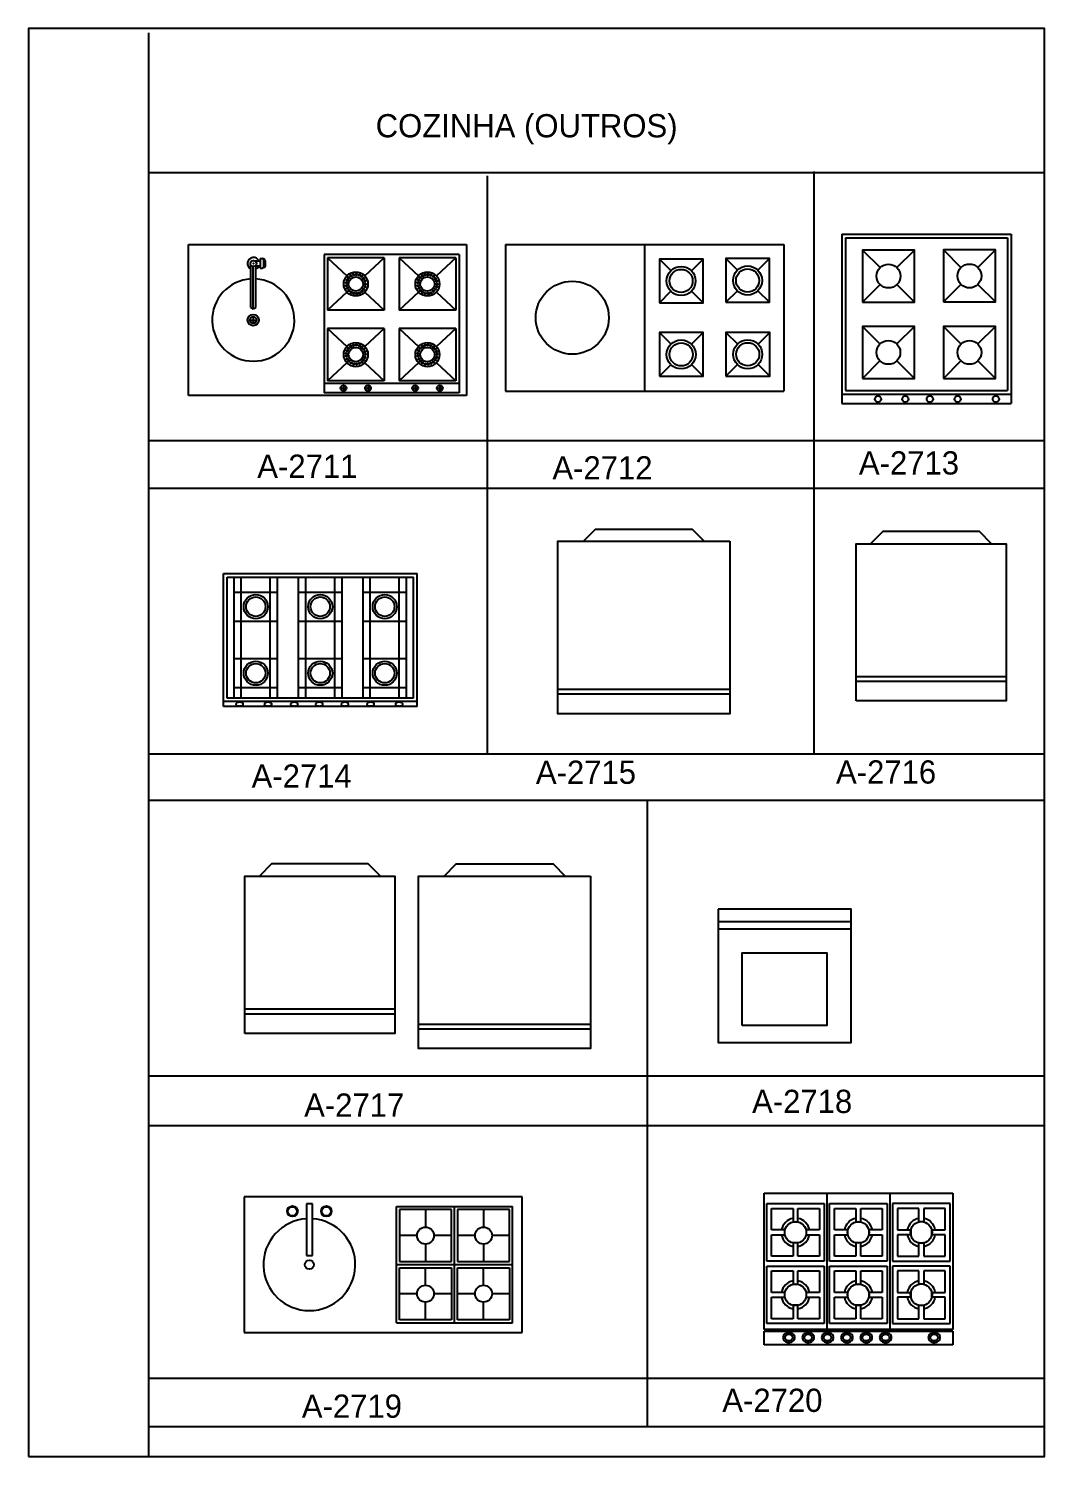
# Model space of a CAD drawing. Extents: x 15.4 to 35.8, y -13.1 to -0.1.
# Drawn here: x 15.67 to 19.87, y -12.97 to -7.07 of the extents above; entities that cross this region are included whole.
import ezdxf

# ---------------------------------------------------------------- set-up
doc = ezdxf.new("R2010")
doc.units = 0
doc.header["$MEASUREMENT"] = 0
doc.layers.get('0').update_dxf_attribs({"linetype": 'CONTINUOUS'})
for name, color, linetype in [('A-MOBILIA', 2, 'CONTINUOUS'), ('A-PECAS', 2, 'CONTINUOUS'), ('A-PEÇAS', 2, 'CONTINUOUS'), ('ESC-150', 1, 'CONTINUOUS'), ('ESC-50', 1, 'CONTINUOUS'), ('ESC50', 1, 'CONTINUOUS'), ('FOLHA', 3, 'CONTINUOUS')]:
    doc.layers.add(name, color=color, linetype=linetype)

# ---------------------------------------------------------------- blocks, each defined once
blk = doc.blocks.new('A-2720')
at = {"layer": 'A-PEÇAS'}
for p, q in [((-0.39, 0), (0.39, 0)), ((-0.39, -0.563), (-0.39, 0)), ((-0.13, 0), (-0.13, -0.563)), ((0.13, 0), (0.13, -0.563)), ((0.39, 0), (0.39, -0.563)), ((-0.3788, -0.0435), (-0.1412, -0.0435)), ((-0.3788, -0.2812), (-0.3788, -0.0435)), ((-0.1412, -0.0435), (-0.1412, -0.2812)), ((-0.1188, -0.2812), (-0.1188, -0.0435)), ((-0.1188, -0.0435), (0.1188, -0.0435)), ((0.1188, -0.0435), (0.1188, -0.2812)), ((0.1412, -0.0435), (0.1412, -0.2812)), ((0.3788, -0.0435), (0.1412, -0.0435)), ((0.3788, -0.2812), (0.3788, -0.0435)), ((-0.1412, -0.2812), (-0.3788, -0.2812)), ((0.1188, -0.2812), (-0.1188, -0.2812)), ((0.1412, -0.2812), (0.3788, -0.2812)), ((-0.3788, -0.3012), (-0.1412, -0.3012)), ((-0.3788, -0.5389), (-0.3788, -0.3012)), ((-0.1412, -0.3012), (-0.1412, -0.5389)), ((-0.1188, -0.3012), (0.1188, -0.3012)), ((-0.1188, -0.5389), (-0.1188, -0.3012)), ((0.1188, -0.3012), (0.1188, -0.5389)), ((0.1412, -0.3012), (0.1412, -0.5389)), ((0.3788, -0.3012), (0.1412, -0.3012)), ((0.3788, -0.5389), (0.3788, -0.3012)), ((0.39, -0.563), (-0.39, -0.563)), ((-0.39, -0.5704), (0.39, -0.5704)), ((-0.39, -0.6268), (-0.39, -0.5704)), ((-0.1412, -0.5389), (-0.3788, -0.5389)), ((0.1188, -0.5389), (-0.1188, -0.5389)), ((0.1412, -0.5389), (0.3788, -0.5389)), ((0.39, -0.5704), (0.39, -0.6268)), ((0.39, -0.6268), (-0.39, -0.6268))]:
    blk.add_line(p, q, dxfattribs=at)
at = {"layer": 'ESC50'}
for p, q in [((-0.3588, -0.0635), (-0.27, -0.0635)), ((-0.3588, -0.1524), (-0.3588, -0.0635)), ((-0.27, -0.0635), (-0.27, -0.1189)), ((-0.25, -0.1189), (-0.25, -0.0635)), ((-0.25, -0.0635), (-0.1612, -0.0635)), ((-0.1612, -0.0635), (-0.1612, -0.1524)), ((-0.0988, -0.1524), (-0.0988, -0.0635)), ((-0.0988, -0.0635), (-0.01, -0.0635)), ((-0.01, -0.0635), (-0.01, -0.1189)), ((0.01, -0.0635), (0.0988, -0.0635)), ((0.01, -0.1189), (0.01, -0.0635)), ((0.0988, -0.0635), (0.0988, -0.1524)), ((0.25, -0.0635), (0.1612, -0.0635)), ((0.1612, -0.0635), (0.1612, -0.1524)), ((0.25, -0.1189), (0.25, -0.0635)), ((0.3588, -0.0635), (0.27, -0.0635)), ((0.27, -0.0635), (0.27, -0.1189)), ((0.3588, -0.1524), (0.3588, -0.0635)), ((-0.3035, -0.1524), (-0.3588, -0.1524)), ((-0.3588, -0.1724), (-0.3035, -0.1724)), ((-0.3588, -0.2612), (-0.3588, -0.1724)), ((-0.3035, -0.1724), (-0.3035, -0.1524)), ((-0.27, -0.1189), (-0.25, -0.1189)), ((-0.1612, -0.1524), (-0.2165, -0.1524)), ((-0.2165, -0.1524), (-0.2165, -0.1724)), ((-0.2165, -0.1724), (-0.1612, -0.1724)), ((-0.1612, -0.1724), (-0.1612, -0.2612)), ((-0.0435, -0.1524), (-0.0988, -0.1524)), ((-0.0988, -0.2612), (-0.0988, -0.1724)), ((-0.0988, -0.1724), (-0.0435, -0.1724)), ((-0.0435, -0.1724), (-0.0435, -0.1524)), ((-0.01, -0.1189), (0.01, -0.1189)), ((0.0988, -0.1524), (0.0435, -0.1524)), ((0.0435, -0.1524), (0.0435, -0.1724)), ((0.0435, -0.1724), (0.0988, -0.1724)), ((0.0988, -0.1724), (0.0988, -0.2612)), ((0.1612, -0.1524), (0.2165, -0.1524)), ((0.1612, -0.1724), (0.1612, -0.2612)), ((0.2165, -0.1724), (0.1612, -0.1724)), ((0.2165, -0.1524), (0.2165, -0.1724)), ((0.27, -0.1189), (0.25, -0.1189)), ((0.3035, -0.1524), (0.3588, -0.1524)), ((0.3035, -0.1724), (0.3035, -0.1524)), ((0.3588, -0.1724), (0.3035, -0.1724)), ((0.3588, -0.2612), (0.3588, -0.1724)), ((-0.25, -0.2059), (-0.27, -0.2059)), ((-0.27, -0.2059), (-0.27, -0.2612)), ((-0.25, -0.2612), (-0.25, -0.2059)), ((0.01, -0.2059), (-0.01, -0.2059)), ((-0.01, -0.2059), (-0.01, -0.2612)), ((0.01, -0.2612), (0.01, -0.2059)), ((0.25, -0.2612), (0.25, -0.2059)), ((0.25, -0.2059), (0.27, -0.2059)), ((0.27, -0.2059), (0.27, -0.2612)), ((-0.27, -0.2612), (-0.3588, -0.2612)), ((-0.1612, -0.2612), (-0.25, -0.2612)), ((-0.01, -0.2612), (-0.0988, -0.2612)), ((0.0988, -0.2612), (0.01, -0.2612)), ((0.1612, -0.2612), (0.25, -0.2612)), ((0.27, -0.2612), (0.3588, -0.2612)), ((-0.3588, -0.3212), (-0.27, -0.3212)), ((-0.3588, -0.4101), (-0.3588, -0.3212)), ((-0.27, -0.3212), (-0.27, -0.3766)), ((-0.25, -0.3766), (-0.25, -0.3212)), ((-0.25, -0.3212), (-0.1612, -0.3212)), ((-0.1612, -0.3212), (-0.1612, -0.4101)), ((-0.0988, -0.4101), (-0.0988, -0.3212)), ((-0.0988, -0.3212), (-0.01, -0.3212)), ((-0.01, -0.3212), (-0.01, -0.3766)), ((0.01, -0.3212), (0.0988, -0.3212)), ((0.01, -0.3766), (0.01, -0.3212)), ((0.0988, -0.3212), (0.0988, -0.4101)), ((0.25, -0.3212), (0.1612, -0.3212)), ((0.1612, -0.3212), (0.1612, -0.4101)), ((0.25, -0.3766), (0.25, -0.3212)), ((0.3588, -0.3212), (0.27, -0.3212)), ((0.27, -0.3212), (0.27, -0.3766)), ((0.3588, -0.4101), (0.3588, -0.3212)), ((-0.3035, -0.4101), (-0.3588, -0.4101)), ((-0.3035, -0.4301), (-0.3035, -0.4101)), ((-0.27, -0.3766), (-0.25, -0.3766)), ((-0.1612, -0.4101), (-0.2165, -0.4101)), ((-0.2165, -0.4101), (-0.2165, -0.4301)), ((-0.0435, -0.4101), (-0.0988, -0.4101)), ((-0.0435, -0.4301), (-0.0435, -0.4101)), ((-0.01, -0.3766), (0.01, -0.3766)), ((0.0988, -0.4101), (0.0435, -0.4101)), ((0.0435, -0.4101), (0.0435, -0.4301)), ((0.1612, -0.4101), (0.2165, -0.4101)), ((0.2165, -0.4101), (0.2165, -0.4301)), ((0.27, -0.3766), (0.25, -0.3766)), ((0.3035, -0.4101), (0.3588, -0.4101)), ((0.3035, -0.4301), (0.3035, -0.4101)), ((-0.3588, -0.4301), (-0.3035, -0.4301)), ((-0.3588, -0.5189), (-0.3588, -0.4301)), ((-0.25, -0.4636), (-0.27, -0.4636)), ((-0.27, -0.4636), (-0.27, -0.5189)), ((-0.25, -0.5189), (-0.25, -0.4636)), ((-0.2165, -0.4301), (-0.1612, -0.4301)), ((-0.1612, -0.4301), (-0.1612, -0.5189)), ((-0.0988, -0.5189), (-0.0988, -0.4301)), ((-0.0988, -0.4301), (-0.0435, -0.4301)), ((0.01, -0.4636), (-0.01, -0.4636)), ((-0.01, -0.4636), (-0.01, -0.5189)), ((0.01, -0.5189), (0.01, -0.4636)), ((0.0435, -0.4301), (0.0988, -0.4301)), ((0.0988, -0.4301), (0.0988, -0.5189)), ((0.2165, -0.4301), (0.1612, -0.4301)), ((0.1612, -0.4301), (0.1612, -0.5189)), ((0.25, -0.5189), (0.25, -0.4636)), ((0.25, -0.4636), (0.27, -0.4636)), ((0.27, -0.4636), (0.27, -0.5189)), ((0.3588, -0.4301), (0.3035, -0.4301)), ((0.3588, -0.5189), (0.3588, -0.4301)), ((-0.27, -0.5189), (-0.3588, -0.5189)), ((-0.1612, -0.5189), (-0.25, -0.5189)), ((-0.01, -0.5189), (-0.0988, -0.5189)), ((0.0988, -0.5189), (0.01, -0.5189)), ((0.1612, -0.5189), (0.25, -0.5189)), ((0.27, -0.5189), (0.3588, -0.5189))]:
    blk.add_line(p, q, dxfattribs=at)
for centre in [(-0.26, -0.1624), (0, -0.1624), (0.26, -0.1624), (-0.26, -0.4201), (0, -0.4201), (0.26, -0.4201)]:
    blk.add_circle(centre, 0.0446, dxfattribs=at)
for centre, radius, start, end in [((-0.26, -0.1624), 0.0586, 99.83336, 170.16664), ((-0.26, -0.1624), 0.0586, 9.83336, 80.16664), ((0, -0.1624), 0.0586, 99.83336, 170.16664), ((0, -0.1624), 0.0586, 9.83336, 80.16664), ((0.26, -0.1624), 0.0586, 99.83336, 170.16664), ((0.26, -0.1624), 0.0586, 9.83336, 80.16664), ((-0.26, -0.1624), 0.0586, 189.83336, 260.16664), ((-0.26, -0.1624), 0.0586, 279.83336, 350.16664), ((0, -0.1624), 0.0586, 189.83336, 260.16664), ((0, -0.1624), 0.0586, 279.83336, 350.16664), ((0.26, -0.1624), 0.0586, 189.83336, 260.16664), ((0.26, -0.1624), 0.0586, 279.83336, 350.16664), ((-0.26, -0.4201), 0.0586, 99.83336, 170.16664), ((-0.26, -0.4201), 0.0586, 9.83336, 80.16664), ((0, -0.4201), 0.0586, 99.83336, 170.16664), ((0, -0.4201), 0.0586, 9.83336, 80.16664), ((0.26, -0.4201), 0.0586, 99.83336, 170.16664), ((0.26, -0.4201), 0.0586, 9.83336, 80.16664), ((-0.26, -0.4201), 0.0586, 189.83336, 260.16664), ((-0.26, -0.4201), 0.0586, 279.83336, 350.16664), ((0, -0.4201), 0.0586, 189.83336, 260.16664), ((0, -0.4201), 0.0586, 279.83336, 350.16664), ((0.26, -0.4201), 0.0586, 189.83336, 260.16664), ((0.26, -0.4201), 0.0586, 279.83336, 350.16664), ((-0.2949, -0.5969), 0.0172, 150.73344, 180), ((-0.2913, -0.5989), 0.0214, 126.46923, 150.73344), ((-0.289, -0.6021), 0.0253, 107.02238, 126.46923), ((-0.2913, -0.5989), 0.0134, 126.46923, 150.73344), ((-0.2913, -0.5989), 0.0134, 126.46923, 150.73344), ((-0.289, -0.6021), 0.0173, 107.02238, 126.46923), ((-0.289, -0.6021), 0.0173, 107.02238, 126.46923), ((-0.2874, -0.6071), 0.0305, 90, 107.02238), ((-0.2874, -0.6071), 0.0225, 90, 107.02238), ((-0.2874, -0.6071), 0.0225, 90, 107.02238), ((-0.2874, -0.6071), 0.0305, 72.97762, 90), ((-0.2874, -0.6071), 0.0225, 72.97762, 90), ((-0.2874, -0.6071), 0.0225, 72.97762, 90), ((-0.2859, -0.6021), 0.0173, 53.53077, 72.97762), ((-0.2859, -0.6021), 0.0173, 53.53077, 72.97762), ((-0.2859, -0.6021), 0.0253, 53.53077, 72.97762), ((-0.2836, -0.5989), 0.0134, 29.26656, 53.53077), ((-0.2836, -0.5989), 0.0134, 29.26656, 53.53077), ((-0.2836, -0.5989), 0.0214, 29.26656, 53.53077), ((-0.28, -0.5969), 0.0172, 360, 29.26656), ((-0.2149, -0.5969), 0.0172, 150.73344, 180), ((-0.2113, -0.5989), 0.0214, 126.46923, 150.73344), ((-0.209, -0.6021), 0.0253, 107.02238, 126.46923), ((-0.2113, -0.5989), 0.0134, 126.46923, 150.73344), ((-0.2113, -0.5989), 0.0134, 126.46923, 150.73344), ((-0.209, -0.6021), 0.0173, 107.02238, 126.46923), ((-0.209, -0.6021), 0.0173, 107.02238, 126.46923), ((-0.2074, -0.6071), 0.0305, 90, 107.02238), ((-0.2074, -0.6071), 0.0225, 90, 107.02238), ((-0.2074, -0.6071), 0.0225, 90, 107.02238), ((-0.2074, -0.6071), 0.0305, 72.97762, 90), ((-0.2074, -0.6071), 0.0225, 72.97762, 90), ((-0.2074, -0.6071), 0.0225, 72.97762, 90), ((-0.2059, -0.6021), 0.0173, 53.53077, 72.97762), ((-0.2059, -0.6021), 0.0173, 53.53077, 72.97762), ((-0.2059, -0.6021), 0.0253, 53.53077, 72.97762), ((-0.2036, -0.5989), 0.0134, 29.26656, 53.53077), ((-0.2036, -0.5989), 0.0134, 29.26656, 53.53077), ((-0.2036, -0.5989), 0.0214, 29.26656, 53.53077), ((-0.2, -0.5969), 0.0172, 360, 29.26656), ((-0.1349, -0.5969), 0.0172, 150.73344, 180), ((-0.1313, -0.5989), 0.0214, 126.46923, 150.73344), ((-0.129, -0.6021), 0.0253, 107.02238, 126.46923), ((-0.1313, -0.5989), 0.0134, 126.46923, 150.73344), ((-0.1313, -0.5989), 0.0134, 126.46923, 150.73344), ((-0.1313, -0.5989), 0.0134, 126.46923, 150.73344), ((-0.129, -0.6021), 0.0173, 107.02238, 126.46923), ((-0.129, -0.6021), 0.0173, 107.02238, 126.46923), ((-0.129, -0.6021), 0.0173, 107.02238, 126.46923), ((-0.1274, -0.6071), 0.0305, 90, 107.02238), ((-0.1274, -0.6071), 0.0225, 90, 107.02238), ((-0.1274, -0.6071), 0.0225, 90, 107.02238), ((-0.1274, -0.6071), 0.0225, 90, 107.02238), ((-0.1274, -0.6071), 0.0305, 72.97762, 90), ((-0.1274, -0.6071), 0.0225, 72.97762, 90), ((-0.1274, -0.6071), 0.0225, 72.97762, 90), ((-0.1274, -0.6071), 0.0225, 72.97762, 90), ((-0.1259, -0.6021), 0.0173, 53.53077, 72.97762), ((-0.1259, -0.6021), 0.0173, 53.53077, 72.97762), ((-0.1259, -0.6021), 0.0173, 53.53077, 72.97762), ((-0.1259, -0.6021), 0.0253, 53.53077, 72.97762), ((-0.1236, -0.5989), 0.0134, 29.26656, 53.53077), ((-0.1236, -0.5989), 0.0134, 29.26656, 53.53077), ((-0.1236, -0.5989), 0.0134, 29.26656, 53.53077), ((-0.1236, -0.5989), 0.0214, 29.26656, 53.53077), ((-0.12, -0.5969), 0.0172, 0, 29.26656), ((-0.0549, -0.5969), 0.0172, 150.73344, 180), ((-0.0513, -0.5989), 0.0214, 126.46923, 150.73344), ((-0.049, -0.6021), 0.0253, 107.02238, 126.46923), ((-0.0513, -0.5989), 0.0134, 126.46923, 150.73344), ((-0.0513, -0.5989), 0.0134, 126.46923, 150.73344), ((-0.049, -0.6021), 0.0173, 107.02238, 126.46923), ((-0.049, -0.6021), 0.0173, 107.02238, 126.46923), ((-0.0474, -0.6071), 0.0305, 90, 107.02238), ((-0.0474, -0.6071), 0.0225, 90, 107.02238), ((-0.0474, -0.6071), 0.0225, 90, 107.02238), ((-0.0474, -0.6071), 0.0305, 72.97762, 90), ((-0.0474, -0.6071), 0.0225, 72.97762, 90), ((-0.0474, -0.6071), 0.0225, 72.97762, 90), ((-0.0459, -0.6021), 0.0173, 53.53077, 72.97762), ((-0.0459, -0.6021), 0.0173, 53.53077, 72.97762), ((-0.0459, -0.6021), 0.0253, 53.53077, 72.97762), ((-0.0436, -0.5989), 0.0134, 29.26656, 53.53077), ((-0.0436, -0.5989), 0.0134, 29.26656, 53.53077), ((-0.0436, -0.5989), 0.0214, 29.26656, 53.53077), ((-0.04, -0.5969), 0.0172, 0, 29.26656), ((0.0251, -0.5969), 0.0172, 150.73344, 180), ((0.0287, -0.5989), 0.0214, 126.46923, 150.73344), ((0.031, -0.6021), 0.0253, 107.02238, 126.46923), ((0.0287, -0.5989), 0.0134, 126.46923, 150.73344), ((0.0287, -0.5989), 0.0134, 126.46923, 150.73344), ((0.031, -0.6021), 0.0173, 107.02238, 126.46923), ((0.031, -0.6021), 0.0173, 107.02238, 126.46923), ((0.0326, -0.6071), 0.0305, 90, 107.02238), ((0.0326, -0.6071), 0.0225, 90, 107.02238), ((0.0326, -0.6071), 0.0225, 90, 107.02238), ((0.0326, -0.6071), 0.0305, 72.97762, 90), ((0.0326, -0.6071), 0.0225, 72.97762, 90), ((0.0326, -0.6071), 0.0225, 72.97762, 90), ((0.0341, -0.6021), 0.0173, 53.53077, 72.97762), ((0.0341, -0.6021), 0.0173, 53.53077, 72.97762), ((0.0341, -0.6021), 0.0253, 53.53077, 72.97762), ((0.0364, -0.5989), 0.0134, 29.26656, 53.53077), ((0.0364, -0.5989), 0.0134, 29.26656, 53.53077), ((0.0364, -0.5989), 0.0214, 29.26656, 53.53077), ((0.04, -0.5969), 0.0172, 0, 29.26656), ((0.1051, -0.5969), 0.0172, 150.73344, 180), ((0.1087, -0.5989), 0.0214, 126.46923, 150.73344), ((0.111, -0.6021), 0.0253, 107.02238, 126.46923), ((0.1087, -0.5989), 0.0134, 126.46923, 150.73344), ((0.1087, -0.5989), 0.0134, 126.46923, 150.73344), ((0.111, -0.6021), 0.0173, 107.02238, 126.46923), ((0.111, -0.6021), 0.0173, 107.02238, 126.46923), ((0.1126, -0.6071), 0.0305, 90, 107.02238), ((0.1126, -0.6071), 0.0225, 90, 107.02238), ((0.1126, -0.6071), 0.0225, 90, 107.02238), ((0.1126, -0.6071), 0.0305, 72.97762, 90), ((0.1126, -0.6071), 0.0225, 72.97762, 90), ((0.1126, -0.6071), 0.0225, 72.97762, 90), ((0.1141, -0.6021), 0.0173, 53.53077, 72.97762), ((0.1141, -0.6021), 0.0173, 53.53077, 72.97762), ((0.1141, -0.6021), 0.0253, 53.53077, 72.97762), ((0.1164, -0.5989), 0.0134, 29.26656, 53.53077), ((0.1164, -0.5989), 0.0134, 29.26656, 53.53077), ((0.1164, -0.5989), 0.0214, 29.26656, 53.53077), ((0.12, -0.5969), 0.0172, 360, 29.26656), ((0.306, -0.5969), 0.0172, 150.73344, 180), ((0.3096, -0.5989), 0.0214, 126.46923, 150.73344), ((0.312, -0.6021), 0.0253, 107.02238, 126.46923), ((0.3096, -0.5989), 0.0134, 126.46923, 150.73344), ((0.3096, -0.5989), 0.0134, 126.46923, 150.73344), ((0.312, -0.6021), 0.0173, 107.02238, 126.46923), ((0.312, -0.6021), 0.0173, 107.02238, 126.46923), ((0.3135, -0.6071), 0.0305, 90, 107.02238), ((0.3135, -0.6071), 0.0225, 90, 107.02238), ((0.3135, -0.6071), 0.0225, 90, 107.02238), ((0.3135, -0.6071), 0.0305, 72.97762, 90), ((0.3135, -0.6071), 0.0225, 72.97762, 90), ((0.3135, -0.6071), 0.0225, 72.97762, 90), ((0.315, -0.6021), 0.0173, 53.53077, 72.97762), ((0.315, -0.6021), 0.0173, 53.53077, 72.97762), ((0.315, -0.6021), 0.0253, 53.53077, 72.97762), ((0.3174, -0.5989), 0.0134, 29.26656, 53.53077), ((0.3174, -0.5989), 0.0134, 29.26656, 53.53077), ((0.3174, -0.5989), 0.0214, 29.26656, 53.53077), ((0.3209, -0.5969), 0.0172, 360, 29.26656), ((-0.2949, -0.5969), 0.0172, 180, 209.26656), ((-0.2913, -0.5949), 0.0214, 209.26656, 233.53077), ((-0.2949, -0.5969), 0.00924, 150.73344, 180), ((-0.2949, -0.5969), 0.00924, 150.73344, 180), ((-0.2949, -0.5969), 0.00924, 180, 209.26656), ((-0.2949, -0.5969), 0.00924, 180, 209.26656), ((-0.289, -0.5917), 0.0253, 233.53077, 252.97762), ((-0.2913, -0.5949), 0.0134, 209.26656, 233.53077), ((-0.2913, -0.5949), 0.0134, 209.26656, 233.53077), ((-0.289, -0.5917), 0.0173, 233.53077, 252.97762), ((-0.289, -0.5917), 0.0173, 233.53077, 252.97762), ((-0.2874, -0.5867), 0.0305, 252.97762, 270), ((-0.2874, -0.5867), 0.0225, 252.97762, 270), ((-0.2874, -0.5867), 0.0225, 252.97762, 270), ((-0.2874, -0.5867), 0.0225, 270, 287.02238), ((-0.2874, -0.5867), 0.0225, 270, 287.02238), ((-0.2874, -0.5867), 0.0305, 270, 287.02238), ((-0.2859, -0.5917), 0.0173, 287.02238, 306.46923), ((-0.2859, -0.5917), 0.0173, 287.02238, 306.46923), ((-0.2859, -0.5917), 0.0253, 287.02238, 306.46923), ((-0.2836, -0.5949), 0.0134, 306.46923, 330.73344), ((-0.2836, -0.5949), 0.0134, 306.46923, 330.73344), ((-0.28, -0.5969), 0.00924, 0, 29.26656), ((-0.28, -0.5969), 0.00924, 360, 29.26656), ((-0.28, -0.5969), 0.00924, 330.73344, 360), ((-0.28, -0.5969), 0.00924, 330.73344, 0), ((-0.2836, -0.5949), 0.0214, 306.46923, 330.73344), ((-0.28, -0.5969), 0.0172, 330.73344, 0), ((-0.2149, -0.5969), 0.0172, 180, 209.26656), ((-0.2113, -0.5949), 0.0214, 209.26656, 233.53077), ((-0.2149, -0.5969), 0.00924, 150.73344, 180), ((-0.2149, -0.5969), 0.00924, 150.73344, 180), ((-0.2149, -0.5969), 0.00924, 180, 209.26656), ((-0.2149, -0.5969), 0.00924, 180, 209.26656), ((-0.209, -0.5917), 0.0253, 233.53077, 252.97762), ((-0.2113, -0.5949), 0.0134, 209.26656, 233.53077), ((-0.2113, -0.5949), 0.0134, 209.26656, 233.53077), ((-0.209, -0.5917), 0.0173, 233.53077, 252.97762), ((-0.209, -0.5917), 0.0173, 233.53077, 252.97762), ((-0.2074, -0.5867), 0.0305, 252.97762, 270), ((-0.2074, -0.5867), 0.0225, 252.97762, 270), ((-0.2074, -0.5867), 0.0225, 252.97762, 270), ((-0.2074, -0.5867), 0.0225, 270, 287.02238), ((-0.2074, -0.5867), 0.0225, 270, 287.02238), ((-0.2074, -0.5867), 0.0305, 270, 287.02238), ((-0.2059, -0.5917), 0.0173, 287.02238, 306.46923), ((-0.2059, -0.5917), 0.0173, 287.02238, 306.46923), ((-0.2059, -0.5917), 0.0253, 287.02238, 306.46923), ((-0.2036, -0.5949), 0.0134, 306.46923, 330.73344), ((-0.2036, -0.5949), 0.0134, 306.46923, 330.73344), ((-0.2, -0.5969), 0.00924, 360, 29.26656), ((-0.2, -0.5969), 0.00924, 0, 29.26656), ((-0.2, -0.5969), 0.00924, 330.73344, 0), ((-0.2, -0.5969), 0.00924, 330.73344, 360), ((-0.2036, -0.5949), 0.0214, 306.46923, 330.73344), ((-0.2, -0.5969), 0.0172, 330.73344, 0), ((-0.1349, -0.5969), 0.0172, 180, 209.26656), ((-0.1313, -0.5949), 0.0214, 209.26656, 233.53077), ((-0.1349, -0.5969), 0.00924, 150.73344, 180), ((-0.1349, -0.5969), 0.00924, 150.73344, 180), ((-0.1349, -0.5969), 0.00924, 150.73344, 180), ((-0.1349, -0.5969), 0.00924, 180, 209.26656), ((-0.1349, -0.5969), 0.00924, 180, 209.26656), ((-0.1349, -0.5969), 0.00924, 180, 209.26656), ((-0.129, -0.5917), 0.0253, 233.53077, 252.97762), ((-0.1313, -0.5949), 0.0134, 209.26656, 233.53077), ((-0.1313, -0.5949), 0.0134, 209.26656, 233.53077), ((-0.1313, -0.5949), 0.0134, 209.26656, 233.53077), ((-0.129, -0.5917), 0.0173, 233.53077, 252.97762), ((-0.129, -0.5917), 0.0173, 233.53077, 252.97762), ((-0.129, -0.5917), 0.0173, 233.53077, 252.97762), ((-0.1274, -0.5867), 0.0305, 252.97762, 270), ((-0.1274, -0.5867), 0.0225, 252.97762, 270), ((-0.1274, -0.5867), 0.0225, 252.97762, 270), ((-0.1274, -0.5867), 0.0225, 252.97762, 270), ((-0.1274, -0.5867), 0.0225, 270, 287.02238), ((-0.1274, -0.5867), 0.0225, 270, 287.02238), ((-0.1274, -0.5867), 0.0225, 270, 287.02238), ((-0.1274, -0.5867), 0.0305, 270, 287.02238), ((-0.1259, -0.5917), 0.0173, 287.02238, 306.46923), ((-0.1259, -0.5917), 0.0173, 287.02238, 306.46923), ((-0.1259, -0.5917), 0.0173, 287.02238, 306.46923), ((-0.1259, -0.5917), 0.0253, 287.02238, 306.46923), ((-0.1236, -0.5949), 0.0134, 306.46923, 330.73344), ((-0.1236, -0.5949), 0.0134, 306.46923, 330.73344), ((-0.1236, -0.5949), 0.0134, 306.46923, 330.73344), ((-0.12, -0.5969), 0.00924, 0, 29.26656), ((-0.12, -0.5969), 0.00924, 0, 29.26656), ((-0.12, -0.5969), 0.00924, 360, 29.26656), ((-0.12, -0.5969), 0.00924, 330.73344, 360), ((-0.12, -0.5969), 0.00924, 330.73344, 360), ((-0.12, -0.5969), 0.00924, 330.73344, 0), ((-0.1236, -0.5949), 0.0214, 306.46923, 330.73344), ((-0.12, -0.5969), 0.0172, 330.73344, 360), ((-0.0549, -0.5969), 0.0172, 180, 209.26656), ((-0.0513, -0.5949), 0.0214, 209.26656, 233.53077), ((-0.0549, -0.5969), 0.00924, 150.73344, 180), ((-0.0549, -0.5969), 0.00924, 150.73344, 180), ((-0.0549, -0.5969), 0.00924, 180, 209.26656), ((-0.0549, -0.5969), 0.00924, 180, 209.26656), ((-0.049, -0.5917), 0.0253, 233.53077, 252.97762), ((-0.0513, -0.5949), 0.0134, 209.26656, 233.53077), ((-0.0513, -0.5949), 0.0134, 209.26656, 233.53077), ((-0.049, -0.5917), 0.0173, 233.53077, 252.97762), ((-0.049, -0.5917), 0.0173, 233.53077, 252.97762), ((-0.0474, -0.5867), 0.0305, 252.97762, 270), ((-0.0474, -0.5867), 0.0225, 252.97762, 270), ((-0.0474, -0.5867), 0.0225, 252.97762, 270), ((-0.0474, -0.5867), 0.0225, 270, 287.02238), ((-0.0474, -0.5867), 0.0225, 270, 287.02238), ((-0.0474, -0.5867), 0.0305, 270, 287.02238), ((-0.0459, -0.5917), 0.0173, 287.02238, 306.46923), ((-0.0459, -0.5917), 0.0173, 287.02238, 306.46923), ((-0.0459, -0.5917), 0.0253, 287.02238, 306.46923), ((-0.0436, -0.5949), 0.0134, 306.46923, 330.73344), ((-0.0436, -0.5949), 0.0134, 306.46923, 330.73344), ((-0.04, -0.5969), 0.00924, 0, 29.26656), ((-0.04, -0.5969), 0.00924, 0, 29.26656), ((-0.04, -0.5969), 0.00924, 330.73344, 360), ((-0.04, -0.5969), 0.00924, 330.73344, 360), ((-0.0436, -0.5949), 0.0214, 306.46923, 330.73344), ((-0.04, -0.5969), 0.0172, 330.73344, 0), ((0.0251, -0.5969), 0.0172, 180, 209.26656), ((0.0287, -0.5949), 0.0214, 209.26656, 233.53077), ((0.0251, -0.5969), 0.00924, 150.73344, 180), ((0.0251, -0.5969), 0.00924, 150.73344, 180), ((0.0251, -0.5969), 0.00924, 180, 209.26656), ((0.0251, -0.5969), 0.00924, 180, 209.26656), ((0.031, -0.5917), 0.0253, 233.53077, 252.97762), ((0.0287, -0.5949), 0.0134, 209.26656, 233.53077), ((0.0287, -0.5949), 0.0134, 209.26656, 233.53077), ((0.031, -0.5917), 0.0173, 233.53077, 252.97762), ((0.031, -0.5917), 0.0173, 233.53077, 252.97762), ((0.0326, -0.5867), 0.0305, 252.97762, 270), ((0.0326, -0.5867), 0.0225, 252.97762, 270), ((0.0326, -0.5867), 0.0225, 252.97762, 270), ((0.0326, -0.5867), 0.0225, 270, 287.02238), ((0.0326, -0.5867), 0.0225, 270, 287.02238), ((0.0326, -0.5867), 0.0305, 270, 287.02238), ((0.0341, -0.5917), 0.0173, 287.02238, 306.46923), ((0.0341, -0.5917), 0.0173, 287.02238, 306.46923), ((0.0341, -0.5917), 0.0253, 287.02238, 306.46923), ((0.0364, -0.5949), 0.0134, 306.46923, 330.73344), ((0.0364, -0.5949), 0.0134, 306.46923, 330.73344), ((0.04, -0.5969), 0.00924, 0, 29.26656), ((0.04, -0.5969), 0.00924, 0, 29.26656), ((0.04, -0.5969), 0.00924, 330.73344, 360), ((0.04, -0.5969), 0.00924, 330.73344, 360), ((0.0364, -0.5949), 0.0214, 306.46923, 330.73344), ((0.04, -0.5969), 0.0172, 330.73344, 0), ((0.1051, -0.5969), 0.0172, 180, 209.26656), ((0.1087, -0.5949), 0.0214, 209.26656, 233.53077), ((0.1051, -0.5969), 0.00924, 150.73344, 180), ((0.1051, -0.5969), 0.00924, 150.73344, 180), ((0.1051, -0.5969), 0.00924, 180, 209.26656), ((0.1051, -0.5969), 0.00924, 180, 209.26656), ((0.111, -0.5917), 0.0253, 233.53077, 252.97762), ((0.1087, -0.5949), 0.0134, 209.26656, 233.53077), ((0.1087, -0.5949), 0.0134, 209.26656, 233.53077), ((0.111, -0.5917), 0.0173, 233.53077, 252.97762), ((0.111, -0.5917), 0.0173, 233.53077, 252.97762), ((0.1126, -0.5867), 0.0305, 252.97762, 270), ((0.1126, -0.5867), 0.0225, 252.97762, 270), ((0.1126, -0.5867), 0.0225, 252.97762, 270), ((0.1126, -0.5867), 0.0225, 270, 287.02238), ((0.1126, -0.5867), 0.0225, 270, 287.02238), ((0.1126, -0.5867), 0.0305, 270, 287.02238), ((0.1141, -0.5917), 0.0173, 287.02238, 306.46923), ((0.1141, -0.5917), 0.0173, 287.02238, 306.46923), ((0.1141, -0.5917), 0.0253, 287.02238, 306.46923), ((0.1164, -0.5949), 0.0134, 306.46923, 330.73344), ((0.1164, -0.5949), 0.0134, 306.46923, 330.73344), ((0.12, -0.5969), 0.00924, 0, 29.26656), ((0.12, -0.5969), 0.00924, 360, 29.26656), ((0.12, -0.5969), 0.00924, 330.73344, 360), ((0.12, -0.5969), 0.00924, 330.73344, 0), ((0.1164, -0.5949), 0.0214, 306.46923, 330.73344), ((0.12, -0.5969), 0.0172, 330.73344, 0), ((0.306, -0.5969), 0.0172, 180, 209.26656), ((0.3096, -0.5949), 0.0214, 209.26656, 233.53077), ((0.306, -0.5969), 0.00924, 150.73344, 180), ((0.306, -0.5969), 0.00924, 150.73344, 180), ((0.306, -0.5969), 0.00924, 180, 209.26656), ((0.306, -0.5969), 0.00924, 180, 209.26656), ((0.312, -0.5917), 0.0253, 233.53077, 252.97762), ((0.3096, -0.5949), 0.0134, 209.26656, 233.53077), ((0.3096, -0.5949), 0.0134, 209.26656, 233.53077), ((0.312, -0.5917), 0.0173, 233.53077, 252.97762), ((0.312, -0.5917), 0.0173, 233.53077, 252.97762), ((0.3135, -0.5867), 0.0305, 252.97762, 270), ((0.3135, -0.5867), 0.0225, 252.97762, 270), ((0.3135, -0.5867), 0.0225, 252.97762, 270), ((0.3135, -0.5867), 0.0225, 270, 287.02238), ((0.3135, -0.5867), 0.0225, 270, 287.02238), ((0.3135, -0.5867), 0.0305, 270, 287.02238), ((0.315, -0.5917), 0.0173, 287.02238, 306.46923), ((0.315, -0.5917), 0.0173, 287.02238, 306.46923), ((0.315, -0.5917), 0.0253, 287.02238, 306.46923), ((0.3174, -0.5949), 0.0134, 306.46923, 330.73344), ((0.3174, -0.5949), 0.0134, 306.46923, 330.73344), ((0.3209, -0.5969), 0.00924, 0, 29.26656), ((0.3209, -0.5969), 0.00924, 0, 29.26656), ((0.3209, -0.5969), 0.00924, 330.73344, 0), ((0.3209, -0.5969), 0.00924, 330.73344, 360), ((0.3174, -0.5949), 0.0214, 306.46923, 330.73344), ((0.3209, -0.5969), 0.0172, 330.73344, 0)]:
    blk.add_arc(centre, radius, start, end, dxfattribs=at)
blk = doc.blocks.new('A-2711')
at = {"layer": 'A-PECAS'}
for p, q in [((-0.575, 0), (0.575, 0)), ((-0.575, -0.625), (-0.575, 0)), ((0.575, 0), (0.575, -0.625)), ((-0.278, -0.0586), (-0.278, -0.0986)), ((-0.278, -0.0586), (-0.268, -0.0586)), ((0.5451, -0.0419), (-0.0141, -0.0419)), ((-0.0141, -0.0419), (-0.0141, -0.6131)), ((-0.0001, -0.0559), (-0.0001, -0.2715)), ((0.2349, -0.0559), (-0.0001, -0.0559)), ((0.2349, -0.0559), (0.2349, -0.2715)), ((0.5309, -0.0559), (0.2959, -0.0559)), ((0.2959, -0.0559), (0.2959, -0.2715)), ((0.5309, -0.0559), (0.5309, -0.2715)), ((0.5451, -0.0419), (0.5451, -0.6131)), ((-0.3165, -0.2612), (-0.3165, -0.0859)), ((-0.2992, -0.0686), (-0.278, -0.0686)), ((-0.2965, -0.2609), (-0.2965, -0.0871)), ((-0.2965, -0.0886), (-0.278, -0.0886)), ((-0.278, -0.0986), (-0.268, -0.0986)), ((-0.258, -0.0686), (-0.2609, -0.0615)), ((-0.258, -0.0886), (-0.2609, -0.0956)), ((-0.258, -0.0686), (-0.258, -0.0886)), ((-0.258, -0.0686), (-0.258, -0.0686)), ((-0.3165, -0.2612), (-0.3065, -0.2656)), ((-0.3065, -0.2656), (-0.2965, -0.2609)), ((0.2349, -0.2715), (-0.0001, -0.2715)), ((0.5309, -0.2715), (0.2959, -0.2715)), ((-0.0001, -0.3475), (-0.0001, -0.5631)), ((0.2349, -0.3475), (-0.0001, -0.3475)), ((0.2349, -0.3475), (0.2349, -0.5631)), ((0.5309, -0.3475), (0.2959, -0.3475)), ((0.2959, -0.3475), (0.2959, -0.5631)), ((0.5309, -0.3475), (0.5309, -0.5631)), ((0.5451, -0.5743), (-0.0141, -0.5743)), ((0.2349, -0.5631), (-0.0001, -0.5631)), ((0.5309, -0.5631), (0.2959, -0.5631)), ((0.575, -0.625), (-0.575, -0.625)), ((0.5451, -0.6131), (-0.0141, -0.6131))]:
    blk.add_line(p, q, dxfattribs=at)
blk.add_circle((-0.306, -0.079), 0.0125, dxfattribs=at)
for centre, radius, start, end in [((-0.3054, -0.079), 0.025, 24.76619, 243.72992), ((-0.3054, -0.079), 0.025, 290.9272, 337.59918), ((-0.3065, -0.3125), 0.17, 93.37047, 86.62771)]:
    blk.add_arc(centre, radius, start, end, dxfattribs=at)
at = {"layer": 'ESC-150'}
for p, q in [((-0.2609, -0.0615), (-0.268, -0.0586)), ((-0.0001, -0.0559), (0.0806, -0.1299)), ((0.2349, -0.0559), (0.1543, -0.1299)), ((0.2959, -0.0559), (0.3766, -0.1299)), ((0.5309, -0.0559), (0.4503, -0.1299)), ((-0.3065, -0.2656), (-0.3065, -0.0915)), ((-0.2609, -0.0956), (-0.268, -0.0986)), ((-0.268, -0.0986), (-0.268, -0.0986)), ((-0.268, -0.0986), (-0.268, -0.0986)), ((-0.263, -0.0636), (-0.2645, -0.06)), ((-0.263, -0.0936), (-0.2645, -0.0971)), ((-0.263, -0.0936), (-0.263, -0.0636)), ((0.0806, -0.1975), (-0.0001, -0.2715)), ((0.1543, -0.1975), (0.2349, -0.2715)), ((0.3766, -0.1975), (0.2959, -0.2715)), ((0.4503, -0.1975), (0.5309, -0.2715)), ((-0.3202, -0.3125), (-0.2928, -0.3125)), ((-0.3065, -0.2988), (-0.3065, -0.3262)), ((-0.0001, -0.3475), (0.0806, -0.4215)), ((0.2349, -0.3475), (0.1543, -0.4215)), ((0.2959, -0.3475), (0.3766, -0.4215)), ((0.5309, -0.3475), (0.4503, -0.4215)), ((0.0806, -0.4891), (-0.0001, -0.5631)), ((0.1543, -0.4891), (0.2349, -0.5631)), ((0.3766, -0.4891), (0.2959, -0.5631)), ((0.4503, -0.4891), (0.5309, -0.5631)), ((0.0661, -0.5818), (0.0661, -0.6062)), ((0.1678, -0.5818), (0.1678, -0.6062)), ((0.3626, -0.5818), (0.3626, -0.6062)), ((0.4643, -0.5818), (0.4643, -0.6062)), ((0.0543, -0.5944), (0.0786, -0.5944)), ((0.1557, -0.5944), (0.18, -0.5944)), ((0.3508, -0.5944), (0.3751, -0.5944)), ((0.4522, -0.5944), (0.4765, -0.5944))]:
    blk.add_line(p, q, dxfattribs=at)
for centre, radius in [((-0.306, -0.079), 0.000788), ((-0.306, -0.079), 1.286219742153749e-12), ((0.1174, -0.1637), 0.05), ((0.4134, -0.1637), 0.05), ((0.0784, -0.1584), 0.00298), ((0.0785, -0.1701), 0.00298), ((0.0817, -0.1471), 0.00298), ((0.0882, -0.1373), 0.00298), ((0.1174, -0.1637), 0.0298), ((0.0972, -0.1299), 0.00298), ((0.1081, -0.1254), 0.00298), ((0.1198, -0.1244), 0.00298), ((0.1313, -0.1268), 0.00298), ((0.1415, -0.1326), 0.00298), ((0.1496, -0.1411), 0.00298), ((0.1549, -0.1516), 0.00298), ((0.1552, -0.1748), 0.00298), ((0.1568, -0.1632), 0.00298), ((0.3744, -0.1584), 0.00298), ((0.3746, -0.1701), 0.00298), ((0.3777, -0.1471), 0.00298), ((0.3842, -0.1373), 0.00298), ((0.4134, -0.1637), 0.0298), ((0.3932, -0.1299), 0.00298), ((0.4041, -0.1254), 0.00298), ((0.4158, -0.1244), 0.00298), ((0.4273, -0.1268), 0.00298), ((0.4375, -0.1326), 0.00298), ((0.4456, -0.1411), 0.00298), ((0.4509, -0.1516), 0.00298), ((0.4512, -0.1748), 0.00298), ((0.4528, -0.1632), 0.00298), ((0.0822, -0.1813), 0.00298), ((0.0889, -0.1909), 0.00298), ((0.0982, -0.1981), 0.00298), ((0.1092, -0.2022), 0.00298), ((0.1209, -0.2029), 0.00298), ((0.1323, -0.2002), 0.00298), ((0.1424, -0.1942), 0.00298), ((0.1503, -0.1854), 0.00298), ((0.3782, -0.1813), 0.00298), ((0.3849, -0.1909), 0.00298), ((0.3942, -0.1981), 0.00298), ((0.4052, -0.2022), 0.00298), ((0.4169, -0.2029), 0.00298), ((0.4283, -0.2002), 0.00298), ((0.4384, -0.1942), 0.00298), ((0.4463, -0.1854), 0.00298), ((-0.3065, -0.3125), 0.0234), ((-0.3065, -0.3125), 0.0137), ((-0.3065, -0.3125), 0.00155), ((0.1174, -0.4553), 0.05), ((0.4134, -0.4553), 0.05), ((0.0784, -0.45), 0.00298), ((0.0785, -0.4617), 0.00298), ((0.0817, -0.4387), 0.00298), ((0.0822, -0.4729), 0.00298), ((0.0882, -0.4289), 0.00298), ((0.1174, -0.4553), 0.0298), ((0.0972, -0.4215), 0.00298), ((0.1081, -0.417), 0.00298), ((0.1198, -0.416), 0.00298), ((0.1313, -0.4185), 0.00298), ((0.1415, -0.4242), 0.00298), ((0.1496, -0.4327), 0.00298), ((0.1549, -0.4432), 0.00298), ((0.1552, -0.4664), 0.00298), ((0.1568, -0.4548), 0.00298), ((0.3744, -0.45), 0.00298), ((0.3746, -0.4617), 0.00298), ((0.3777, -0.4387), 0.00298), ((0.3782, -0.4729), 0.00298), ((0.3842, -0.4289), 0.00298), ((0.4134, -0.4553), 0.0298), ((0.3932, -0.4215), 0.00298), ((0.4041, -0.417), 0.00298), ((0.4158, -0.416), 0.00298), ((0.4273, -0.4185), 0.00298), ((0.4375, -0.4242), 0.00298), ((0.4456, -0.4327), 0.00298), ((0.4509, -0.4432), 0.00298), ((0.4512, -0.4664), 0.00298), ((0.4528, -0.4548), 0.00298), ((0.0889, -0.4825), 0.00298), ((0.0982, -0.4897), 0.00298), ((0.1092, -0.4938), 0.00298), ((0.1209, -0.4946), 0.00298), ((0.1323, -0.4918), 0.00298), ((0.1424, -0.4858), 0.00298), ((0.1503, -0.477), 0.00298), ((0.3849, -0.4825), 0.00298), ((0.3942, -0.4897), 0.00298), ((0.4052, -0.4938), 0.00298), ((0.4169, -0.4946), 0.00298), ((0.4283, -0.4918), 0.00298), ((0.4384, -0.4858), 0.00298), ((0.4463, -0.477), 0.00298), ((0.0664, -0.594), 0.0122), ((0.1678, -0.594), 0.0122), ((0.3629, -0.594), 0.0122), ((0.4643, -0.594), 0.0122)]:
    blk.add_circle(centre, radius, dxfattribs=at)
blk = doc.blocks.new('A-2712')
at = {"layer": 'A-PECAS'}
for p, q in [((-0.5755, 0), (0.5755, 0)), ((-0.5755, 0), (-0.5755, -0.605)), ((0.5755, 0), (0.5755, -0.605)), ((-0.0005, 0), (-0.0005, -0.605)), ((-0.5755, -0.605), (0.5755, -0.605))]:
    blk.add_line(p, q, dxfattribs=at)
for points in [[(0.3359, -0.2385), (0.5166, -0.2385), (0.5166, -0.0579), (0.3359, -0.0579)], [(0.0609, -0.2405), (0.2416, -0.2405), (0.2416, -0.0599), (0.0609, -0.0599)], [(0.0614, -0.544), (0.2421, -0.544), (0.2421, -0.3633), (0.0614, -0.3633)], [(0.3364, -0.5435), (0.5171, -0.5435), (0.5171, -0.3629), (0.3364, -0.3629)]]:
    blk.add_lwpolyline(points, close=True, dxfattribs=at)
blk.add_circle((-0.299, -0.302), 0.1509, dxfattribs=at)
at = {"layer": 'ESC-150'}
for p, q in [((0.3359, -0.0579), (0.3837, -0.1056)), ((0.4684, -0.1061), (0.5166, -0.0579)), ((0.0609, -0.0599), (0.1087, -0.1076)), ((0.1934, -0.1081), (0.2416, -0.0599)), ((0.0609, -0.2405), (0.1085, -0.193)), ((0.1936, -0.1925), (0.2416, -0.2405)), ((0.3359, -0.2385), (0.3835, -0.191)), ((0.4686, -0.1905), (0.5166, -0.2385)), ((0.0614, -0.3633), (0.1092, -0.411)), ((0.1939, -0.4115), (0.2421, -0.3633)), ((0.3364, -0.3629), (0.3842, -0.4106)), ((0.4689, -0.4111), (0.5171, -0.3629)), ((0.0614, -0.544), (0.109, -0.4964)), ((0.1941, -0.4959), (0.2421, -0.544)), ((0.3364, -0.5435), (0.384, -0.496)), ((0.4691, -0.4955), (0.5171, -0.5435))]:
    blk.add_line(p, q, dxfattribs=at)
for centre, radius in [((0.1508, -0.1504), 0.0601), ((0.1508, -0.1504), 0.0478), ((0.4258, -0.1484), 0.0601), ((0.4258, -0.1484), 0.0478), ((0.1513, -0.4538), 0.0601), ((0.1513, -0.4538), 0.0478), ((0.4263, -0.4534), 0.0601), ((0.4263, -0.4534), 0.0478)]:
    blk.add_circle(centre, radius, dxfattribs=at)
blk = doc.blocks.new('A-2713')
at = {"layer": 'A-PECAS'}
for p, q in [((-0.35, -0.0001), (0.35, 0.0001)), ((0.35, 0.0001), (0.35, -0.7001)), ((-0.35, -0.0001), (-0.3497, -0.7001)), ((-0.335, -0.0151), (0.335, -0.0149)), ((-0.335, -0.0151), (-0.3347, -0.6463)), ((0.335, -0.0149), (0.335, -0.6463)), ((-0.3347, -0.6463), (-0.3347, -0.6463)), ((-0.3347, -0.6463), (0.335, -0.6463)), ((-0.3497, -0.6613), (0.35, -0.6613)), ((-0.3497, -0.7001), (0.35, -0.7001))]:
    blk.add_line(p, q, dxfattribs=at)
for points in [[(-0.2642, -0.2807), (-0.0495, -0.2807), (-0.0495, -0.066), (-0.2642, -0.066)], [(0.0704, -0.2805), (0.2851, -0.2805), (0.2851, -0.0657), (0.0704, -0.0657)], [(-0.2645, -0.5962), (-0.0497, -0.5962), (-0.0497, -0.3815), (-0.2645, -0.3815)], [(0.0705, -0.5961), (0.2853, -0.5961), (0.2853, -0.3813), (0.0705, -0.3813)]]:
    blk.add_lwpolyline(points, close=True, dxfattribs=at)
at = {"layer": 'ESC-50'}
for p, q in [((-0.2642, -0.066), (-0.1917, -0.1385)), ((-0.122, -0.1385), (-0.0495, -0.066)), ((0.0704, -0.0657), (0.1429, -0.1382)), ((0.2126, -0.1382), (0.2851, -0.0657)), ((-0.2642, -0.2807), (-0.1917, -0.2082)), ((-0.122, -0.2082), (-0.0495, -0.2807)), ((0.0704, -0.2805), (0.1429, -0.208)), ((0.2126, -0.208), (0.2851, -0.2805)), ((-0.2645, -0.3815), (-0.192, -0.454)), ((-0.1223, -0.454), (-0.0497, -0.3815)), ((0.0705, -0.3813), (0.143, -0.4538)), ((0.2127, -0.4538), (0.2853, -0.3813)), ((-0.2645, -0.5962), (-0.192, -0.5237)), ((-0.1223, -0.5237), (-0.0497, -0.5962)), ((0.0705, -0.5961), (0.143, -0.5236)), ((0.2127, -0.5236), (0.2853, -0.5961))]:
    blk.add_line(p, q, dxfattribs=at)
for centre, radius in [((-0.1568, -0.1733), 0.0493), ((0.1778, -0.1731), 0.0493), ((-0.1571, -0.4888), 0.0493), ((0.1779, -0.4887), 0.0493), ((-0.1999, -0.6817), 0.0132), ((-0.0871, -0.6817), 0.0132), ((0.0145, -0.6817), 0.0132), ((0.1292, -0.6817), 0.0132), ((0.2872, -0.6817), 0.0132)]:
    blk.add_circle(centre, radius, dxfattribs=at)
blk = doc.blocks.new('A-2714')
at = {"layer": 'A-PECAS'}
for p, q in [((-0.4, 0), (0.4, 0)), ((-0.4, -0.55), (-0.4, 0)), ((0.4, -0.55), (0.4, 0)), ((-0.385, -0.015), (0.385, -0.015)), ((-0.385, -0.515), (-0.385, -0.015)), ((-0.3567, -0.515), (-0.3567, -0.015)), ((-0.3267, -0.515), (-0.3267, -0.015)), ((-0.2067, -0.515), (-0.2067, -0.015)), ((-0.1767, -0.515), (-0.1767, -0.015)), ((-0.0901, -0.515), (-0.0901, -0.015)), ((-0.0601, -0.515), (-0.0601, -0.015)), ((0.0599, -0.515), (0.0599, -0.015)), ((0.0899, -0.515), (0.0899, -0.015)), ((0.1765, -0.515), (0.1765, -0.015)), ((0.2065, -0.515), (0.2065, -0.015)), ((0.3265, -0.515), (0.3265, -0.015)), ((0.3565, -0.515), (0.3565, -0.015)), ((0.385, -0.515), (0.385, -0.015)), ((-0.3567, -0.0775), (-0.1767, -0.0775)), ((-0.0901, -0.0775), (0.0899, -0.0775)), ((0.1765, -0.0775), (0.3565, -0.0775)), ((-0.3567, -0.1975), (-0.1767, -0.1975)), ((-0.0901, -0.1975), (0.0899, -0.1975)), ((0.1765, -0.1975), (0.3565, -0.1975)), ((-0.1767, -0.3525), (-0.3567, -0.3525)), ((0.0899, -0.3525), (-0.0901, -0.3525)), ((0.3565, -0.3525), (0.1765, -0.3525)), ((0.4, -0.53), (-0.4, -0.53)), ((0.385, -0.515), (-0.385, -0.515)), ((-0.1767, -0.4725), (-0.3567, -0.4725)), ((0.0899, -0.4725), (-0.0901, -0.4725)), ((0.3565, -0.4725), (0.1765, -0.4725)), ((0.4, -0.55), (-0.4, -0.55))]:
    blk.add_line(p, q, dxfattribs=at)
at = {"layer": 'ESC-50'}
for points in [[(-0.334, -0.548, 0.0525), (-0.3278, -0.5474, 0.066358), (-0.3232, -0.5457, 0.104811), (-0.3196, -0.5428, 0.1712), (-0.3187, -0.5401, 0.1712), (-0.3196, -0.5374, 0.104811), (-0.3232, -0.5345, 0.066358), (-0.3278, -0.5329, 0.0525), (-0.334, -0.5322, 0.0525), (-0.3402, -0.5329, 0.066358), (-0.3449, -0.5345, 0.104811), (-0.3484, -0.5374, 0.1712), (-0.3494, -0.5401, 0.1712), (-0.3484, -0.5428, 0.104811), (-0.3449, -0.5457, 0.066358), (-0.3402, -0.5474, 0.0525)], [(-0.2162, -0.548, 0.0525), (-0.21, -0.5474, 0.066358), (-0.2053, -0.5457, 0.104811), (-0.2018, -0.5428, 0.1712), (-0.2008, -0.5401, 0.1712), (-0.2018, -0.5374, 0.104811), (-0.2053, -0.5345, 0.066358), (-0.21, -0.5329, 0.0525), (-0.2162, -0.5322, 0.0525), (-0.2224, -0.5329, 0.066358), (-0.2271, -0.5345, 0.104811), (-0.2306, -0.5374, 0.1712), (-0.2316, -0.5401, 0.1712), (-0.2306, -0.5428, 0.104811), (-0.2271, -0.5457, 0.066358), (-0.2224, -0.5474, 0.0525)], [(-0.1075, -0.548, 0.0525), (-0.1013, -0.5474, 0.066358), (-0.0966, -0.5457, 0.104811), (-0.093, -0.5428, 0.1712), (-0.0921, -0.5401, 0.1712), (-0.093, -0.5374, 0.104811), (-0.0966, -0.5345, 0.066358), (-0.1013, -0.5329, 0.0525), (-0.1075, -0.5322, 0.0525), (-0.1137, -0.5329, 0.066358), (-0.1183, -0.5345, 0.104811), (-0.1219, -0.5374, 0.1712), (-0.1228, -0.5401, 0.1712), (-0.1219, -0.5428, 0.104811), (-0.1183, -0.5457, 0.066358), (-0.1137, -0.5474, 0.0525)], [(-0.0044, -0.548, 0.0525), (0.0019, -0.5474, 0.066358), (0.0065, -0.5457, 0.104811), (0.0101, -0.5428, 0.1712), (0.011, -0.5401, 0.1712), (0.0101, -0.5374, 0.104811), (0.0065, -0.5345, 0.066358), (0.0019, -0.5329, 0.0525), (-0.0044, -0.5322, 0.0525), (-0.0106, -0.5329, 0.066358), (-0.0152, -0.5345, 0.104811), (-0.0188, -0.5374, 0.1712), (-0.0197, -0.5401, 0.1712), (-0.0188, -0.5428, 0.104811), (-0.0152, -0.5457, 0.066358), (-0.0106, -0.5474, 0.0525)], [(0.1017, -0.548, 0.0525), (0.1079, -0.5474, 0.066358), (0.1126, -0.5457, 0.104811), (0.1161, -0.5428, 0.1712), (0.1171, -0.5401, 0.1712), (0.1161, -0.5374, 0.104811), (0.1126, -0.5345, 0.066358), (0.1079, -0.5329, 0.0525), (0.1017, -0.5322, 0.0525), (0.0955, -0.5329, 0.066358), (0.0908, -0.5345, 0.104811), (0.0873, -0.5374, 0.1712), (0.0863, -0.5401, 0.1712), (0.0873, -0.5428, 0.104811), (0.0908, -0.5457, 0.066358), (0.0955, -0.5474, 0.0525)], [(0.2078, -0.548, 0.0525), (0.214, -0.5474, 0.066358), (0.2186, -0.5457, 0.104811), (0.2222, -0.5428, 0.1712), (0.2231, -0.5401, 0.1712), (0.2222, -0.5374, 0.104811), (0.2186, -0.5345, 0.066358), (0.214, -0.5329, 0.0525), (0.2078, -0.5322, 0.0525), (0.2016, -0.5329, 0.066358), (0.1969, -0.5345, 0.104811), (0.1933, -0.5374, 0.1712), (0.1924, -0.5401, 0.1712), (0.1933, -0.5428, 0.104811), (0.1969, -0.5457, 0.066358), (0.2016, -0.5474, 0.0525)], [(0.3256, -0.548, 0.0525), (0.3318, -0.5474, 0.066358), (0.3365, -0.5457, 0.104811), (0.34, -0.5428, 0.1712), (0.341, -0.5401, 0.1712), (0.34, -0.5374, 0.104811), (0.3365, -0.5345, 0.066358), (0.3318, -0.5329, 0.0525), (0.3256, -0.5322, 0.0525), (0.3194, -0.5329, 0.066358), (0.3147, -0.5345, 0.104811), (0.3112, -0.5374, 0.1712), (0.3102, -0.5401, 0.1712), (0.3112, -0.5428, 0.104811), (0.3147, -0.5457, 0.066358), (0.3194, -0.5474, 0.0525)]]:
    blk.add_lwpolyline(points, format="xyb", close=True, dxfattribs=at)
for centre, radius in [((-0.2667, -0.1375), 0.05), ((-0.2667, -0.1375), 0.04), ((-0.0001, -0.1375), 0.05), ((-0.0001, -0.1375), 0.04), ((0.2665, -0.1375), 0.05), ((0.2665, -0.1375), 0.04), ((-0.2667, -0.4125), 0.05), ((-0.2667, -0.4125), 0.04), ((-0.0001, -0.4125), 0.05), ((-0.0001, -0.4125), 0.04), ((0.2665, -0.4125), 0.05), ((0.2665, -0.4125), 0.04)]:
    blk.add_circle(centre, radius, dxfattribs=at)
blk = doc.blocks.new('A-2715')
at = {"layer": 'A-PECAS'}
for p, q in [((0.3555, -0.663), (-0.3555, -0.663)), ((0.3555, -0.683), (-0.3555, -0.683))]:
    blk.add_line(p, q, dxfattribs=at)
blk.add_lwpolyline([(-0.25, -0.05), (-0.2, 0), (0.2, 0), (0.25, -0.05)], dxfattribs=at)
blk.add_lwpolyline([(0.3555, -0.05), (0.3555, -0.763), (-0.3555, -0.763), (-0.3555, -0.05)], close=True, dxfattribs=at)
blk = doc.blocks.new('A-2716')
at = {"layer": 'A-PECAS'}
for p, q in [((0.31, -0.6), (-0.31, -0.6)), ((0.31, -0.62), (-0.31, -0.62))]:
    blk.add_line(p, q, dxfattribs=at)
blk.add_lwpolyline([(0.25, -0.05), (0.2, 0), (-0.2, 0), (-0.25, -0.05)], dxfattribs=at)
blk.add_lwpolyline([(-0.31, -0.7), (-0.31, -0.05), (0.31, -0.05), (0.31, -0.7)], close=True, dxfattribs=at)
blk = doc.blocks.new('A-2717')
at = {"layer": 'A-PECAS'}
for p, q in [((-0.0455, -0.605), (-0.6655, -0.605)), ((-0.0455, -0.625), (-0.6655, -0.625)), ((0.7636, -0.668), (0.0526, -0.668)), ((0.7636, -0.688), (0.0526, -0.688))]:
    blk.add_line(p, q, dxfattribs=at)
for points in [[(-0.6655, -0.705), (-0.6655, -0.055), (-0.0455, -0.055), (-0.0455, -0.705)], [(0.7636, -0.055), (0.7636, -0.768), (0.0526, -0.768), (0.0526, -0.055)]]:
    blk.add_lwpolyline(points, close=True, dxfattribs=at)
for points in [[(-0.1055, -0.055), (-0.1555, -0.005), (-0.5555, -0.005), (-0.6055, -0.055)], [(0.1581, -0.055), (0.2081, -0.005), (0.6081, -0.005), (0.6581, -0.055)]]:
    blk.add_lwpolyline(points, dxfattribs=at)
blk = doc.blocks.new('A-2718')
at = {"layer": 'A-PECAS'}
for p, q in [((-0.275, -0.05), (0.275, -0.05)), ((-0.275, -0.08), (0.275, -0.08))]:
    blk.add_line(p, q, dxfattribs=at)
for points in [[(-0.275, 0), (-0.275, -0.55), (0.275, -0.55), (0.275, 0)], [(-0.175, -0.48), (-0.175, -0.18), (0.175, -0.18), (0.175, -0.48)]]:
    blk.add_lwpolyline(points, close=True, dxfattribs=at)

msp = doc.modelspace()

# ---------------------------------------------------------------- linework, layer by layer
msp.add_lwpolyline([(15.6714, -12.9702), (19.8714, -12.9702), (19.8714, -7.0702), (15.6714, -7.0702)], close=True)
at = {"layer": 'A-PEÇAS'}
for p, q in [((16.5624, -11.8977), (16.5624, -12.4577)), ((17.7124, -11.8977), (16.5624, -11.8977)), ((17.7124, -12.4577), (17.7124, -11.8977)), ((16.8199, -11.9261), (16.8199, -12.1405)), ((16.8449, -11.9261), (16.8199, -11.9261)), ((16.8449, -12.1405), (16.8449, -11.9261)), ((17.1924, -12.4177), (17.1924, -11.9377)), ((17.1924, -11.9377), (17.6724, -11.9377)), ((17.2049, -11.9502), (17.2049, -12.1652)), ((17.4199, -11.9502), (17.2049, -11.9502)), ((17.4199, -12.1652), (17.4199, -11.9502)), ((17.4324, -12.4177), (17.4324, -11.9377)), ((17.4449, -11.9502), (17.4449, -12.1652)), ((17.6599, -11.9502), (17.4449, -11.9502)), ((17.6599, -12.1652), (17.6599, -11.9502)), ((17.6724, -12.4177), (17.6724, -11.9377)), ((16.8199, -12.1405), (16.8449, -12.1405)), ((17.1924, -12.1777), (17.6724, -12.1777)), ((17.2049, -12.1652), (17.4199, -12.1652)), ((17.2049, -12.4052), (17.2049, -12.1902)), ((17.2049, -12.1902), (17.4199, -12.1902)), ((17.4199, -12.1902), (17.4199, -12.4052)), ((17.4449, -12.1652), (17.6599, -12.1652)), ((17.4449, -12.1902), (17.6599, -12.1902)), ((17.4449, -12.4052), (17.4449, -12.1902)), ((17.6599, -12.1902), (17.6599, -12.4052)), ((17.1924, -12.4177), (17.6724, -12.4177)), ((17.1924, -12.4177), (17.6724, -12.4177)), ((17.4199, -12.4052), (17.2049, -12.4052)), ((17.6599, -12.4052), (17.4449, -12.4052)), ((16.5624, -12.4577), (17.7124, -12.4577))]:
    msp.add_line(p, q, dxfattribs=at)
for centre, radius in [((16.7622, -11.9571), 0.0219), ((16.7622, -11.9571), 0.0188), ((16.9025, -11.9571), 0.0219), ((16.9025, -11.9571), 0.0188), ((16.8324, -12.1777), 0.0189)]:
    msp.add_circle(centre, radius, dxfattribs=at)
msp.add_arc((16.8324, -12.1777), 0.19, 93.77218, 86.22782, dxfattribs=at)
at = {"layer": 'ESC50'}
for p, q in [((17.3124, -11.9502), (17.3124, -12.0227)), ((17.5524, -11.9502), (17.5524, -12.0227)), ((17.2774, -12.0577), (17.2049, -12.0577)), ((17.3124, -12.0927), (17.3124, -12.1652)), ((17.4199, -12.0577), (17.3474, -12.0577)), ((17.5174, -12.0577), (17.4449, -12.0577)), ((17.5524, -12.0927), (17.5524, -12.1652)), ((17.6599, -12.0577), (17.5874, -12.0577)), ((17.3124, -12.2627), (17.3124, -12.1902)), ((17.5524, -12.2627), (17.5524, -12.1902)), ((17.2774, -12.2977), (17.2049, -12.2977)), ((17.4199, -12.2977), (17.3474, -12.2977)), ((17.5174, -12.2977), (17.4449, -12.2977)), ((17.6599, -12.2977), (17.5874, -12.2977)), ((17.3124, -12.4052), (17.3124, -12.3327)), ((17.5524, -12.4052), (17.5524, -12.3327))]:
    msp.add_line(p, q, dxfattribs=at)
for centre in [(17.3124, -12.0577), (17.5524, -12.0577), (17.3124, -12.2977), (17.5524, -12.2977)]:
    msp.add_circle(centre, 0.035, dxfattribs=at)
at = {"layer": 'FOLHA', "linetype": 'CONTINUOUS'}
for p, q in [((16.1676, -7.0885), (16.1676, -12.9702)), ((19.8714, -7.6668), (16.1676, -7.6668)), ((18.9197, -10.0675), (18.9197, -7.6607)), ((17.5669, -7.679), (17.5669, -10.0675)), ((16.1676, -8.7726), (19.8714, -8.7726)), ((16.1676, -8.969), (19.8714, -8.969)), ((16.1676, -10.0675), (19.8714, -10.0675)), ((16.1676, -10.2588), (19.8714, -10.2588)), ((16.1676, -11.397), (19.8714, -11.397)), ((16.1676, -11.6033), (19.8714, -11.6033)), ((16.1676, -12.6473), (19.8714, -12.6473)), ((16.1676, -12.8458), (19.8714, -12.8458))]:
    msp.add_line(p, q, dxfattribs=at)
at = {"layer": 'FOLHA'}
msp.add_line((18.2285, -10.2588), (18.2285, -12.8458), dxfattribs=at)

# ---------------------------------------------------------------- block references
at = {"layer": 'A-MOBILIA'}
msp.add_blockref('A-2720', (19.1021, -11.8821), dxfattribs=at)
at = {"layer": 'A-PECAS'}
for name, p in [('A-2711', (16.9071, -7.962)), ('A-2712', (18.2183, -7.9628)), ('A-2713', (19.3833, -7.9194)), ('A-2715', (18.2151, -9.1381)), ('A-2716', (19.4025, -9.1486)), ('A-2714', (16.8776, -9.3214)), ('A-2717', (17.2315, -10.517)), ('A-2718', (18.797, -10.7094))]:
    msp.add_blockref(name, p, dxfattribs=at)

# ---------------------------------------------------------------- texts
at = {"layer": 'FOLHA', "linetype": 'CONTINUOUS'}
for s, p in [('COZINHA (OUTROS)', (17.1065, -7.5197)), ('A-2711', (16.617, -8.9266)), ('A-2712', (17.8371, -8.9334)), ('A-2713', (19.1043, -8.9129)), ('A-2714', (16.5935, -10.2067)), ('A-2715', (17.7688, -10.191)), ('A-2716', (19.0096, -10.1899)), ('A-2717', (16.8108, -11.5664)), ('A-2718', (18.6626, -11.5511)), ('A-2719', (16.8012, -12.8104)), ('A-2720', (18.5396, -12.7862))]:
    msp.add_text(s, height=0.096, dxfattribs=at).set_placement(p)

doc.saveas('drawing.dxf')
